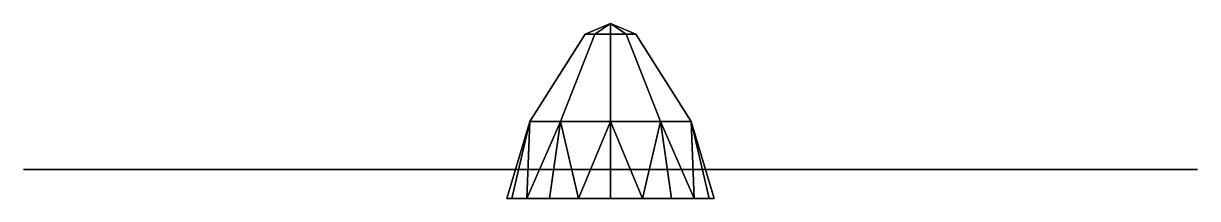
# Model space of a CAD drawing. Extents: x -2.21 to 2.21, y 4.47 to 5.13.
import ezdxf

# ---------------------------------------------------------------- set-up
doc = ezdxf.new("R2010")
doc.units = 0
doc.layers.add('PROPELLER', color=1, linetype='CONTINUOUS')

msp = doc.modelspace()

# ---------------------------------------------------------------- linework, layer by layer
at = {"layer": 'PROPELLER'}
for points in [[(-0.0951, 5.09, -0.0309), (-0.0951, 5.09, 0.0309), (0, 5.13)], [(-0.0951, 5.09, 0.0309), (-0.0588, 5.09, 0.0809), (0, 5.13)], [(-0.0588, 5.09, -0.0809), (-0.0951, 5.09, -0.0309), (0, 5.13)], [(-0.0588, 5.09, 0.0809), (0, 5.09, 0.1), (0, 5.13)], [(0, 5.09, -0.1), (-0.0588, 5.09, -0.0809), (0, 5.13)], [(0, 5.09, 0.1), (0.0588, 5.09, 0.0809), (0, 5.13)], [(0.0588, 5.09, 0.0809), (0.0951, 5.09, 0.0309), (0, 5.13)], [(0.0951, 5.09, 0.0309), (0.0951, 5.09, -0.0309), (0, 5.13)], [(0.0951, 5.09, -0.0309), (0.0588, 5.09, -0.0809), (0, 5.13)], [(0.0588, 5.09, -0.0809), (0, 5.09, -0.1), (0, 5.13)], [(-0.1881, 4.76, -0.2589), (-0.3043, 4.76, -0.0989), (-0.0951, 5.09, -0.0309), (-0.0588, 5.09, -0.0809)], [(-0.3043, 4.76, -0.0989), (-0.3043, 4.76, 0.0989), (-0.0951, 5.09, 0.0309), (-0.0951, 5.09, -0.0309)], [(-0.3043, 4.76, 0.0989), (-0.1881, 4.76, 0.2589), (-0.0588, 5.09, 0.0809), (-0.0951, 5.09, 0.0309)], [(0, 4.76, -0.32), (-0.1881, 4.76, -0.2589), (-0.0588, 5.09, -0.0809), (0, 5.09, -0.1)], [(-0.1881, 4.76, 0.2589), (0, 4.76, 0.32), (0, 5.09, 0.1), (-0.0588, 5.09, 0.0809)], [(0.1881, 4.76, -0.2589), (0, 4.76, -0.32), (0, 5.09, -0.1), (0.0588, 5.09, -0.0809)], [(0, 4.76, 0.32), (0.1881, 4.76, 0.2589), (0.0588, 5.09, 0.0809), (0, 5.09, 0.1)], [(0.3043, 4.76, -0.0989), (0.1881, 4.76, -0.2589), (0.0588, 5.09, -0.0809), (0.0951, 5.09, -0.0309)], [(0.1881, 4.76, 0.2589), (0.3043, 4.76, 0.0989), (0.0951, 5.09, 0.0309), (0.0588, 5.09, 0.0809)], [(0.3043, 4.76, 0.0989), (0.3043, 4.76, -0.0989), (0.0951, 5.09, -0.0309), (0.0951, 5.09, 0.0309)], [(-0.3709, 4.47, -0.1205), (-0.39, 4.47), (-0.3043, 4.76, 0.0989), (-0.3043, 4.76, -0.0989)], [(-0.39, 4.47), (-0.3709, 4.47, 0.1205), (-0.3043, 4.76, 0.0989)], [(-0.3155, 4.47, -0.2292), (-0.3709, 4.47, -0.1205), (-0.3043, 4.76, -0.0989)], [(-0.3709, 4.47, 0.1205), (-0.3155, 4.47, 0.2292), (-0.1881, 4.76, 0.2589), (-0.3043, 4.76, 0.0989)], [(-0.2292, 4.47, -0.3155), (-0.3155, 4.47, -0.2292), (-0.3043, 4.76, -0.0989), (-0.1881, 4.76, -0.2589)], [(-0.3155, 4.47, 0.2292), (-0.2292, 4.47, 0.3155), (-0.1881, 4.76, 0.2589)], [(-0.1205, 4.47, -0.3709), (-0.2292, 4.47, -0.3155), (-0.1881, 4.76, -0.2589)], [(-0.2292, 4.47, 0.3155), (-0.1205, 4.47, 0.3709), (0, 4.76, 0.32), (-0.1881, 4.76, 0.2589)], [(0, 4.47, -0.39), (-0.1205, 4.47, -0.3709), (-0.1881, 4.76, -0.2589), (0, 4.76, -0.32)], [(-0.1205, 4.47, 0.3709), (0, 4.47, 0.39), (0, 4.76, 0.32)], [(0.2292, 4.47, -0.3155), (0.1205, 4.47, -0.3709), (0, 4.76, -0.32), (0.1881, 4.76, -0.2589)], [(0.1205, 4.47, -0.3709), (0, 4.47, -0.39), (0, 4.76, -0.32)], [(0, 4.47, 0.39), (0.1205, 4.47, 0.3709), (0.1881, 4.76, 0.2589), (0, 4.76, 0.32)], [(0.1205, 4.47, 0.3709), (0.2292, 4.47, 0.3155), (0.1881, 4.76, 0.2589)], [(0.3709, 4.47, -0.1205), (0.3155, 4.47, -0.2292), (0.1881, 4.76, -0.2589), (0.3043, 4.76, -0.0989)], [(0.3155, 4.47, -0.2292), (0.2292, 4.47, -0.3155), (0.1881, 4.76, -0.2589)], [(0.2292, 4.47, 0.3155), (0.3155, 4.47, 0.2292), (0.3043, 4.76, 0.0989), (0.1881, 4.76, 0.2589)], [(0.39, 4.47), (0.3709, 4.47, -0.1205), (0.3043, 4.76, -0.0989)], [(0.3155, 4.47, 0.2292), (0.3709, 4.47, 0.1205), (0.3043, 4.76, 0.0989)], [(0.3709, 4.47, 0.1205), (0.39, 4.47), (0.3043, 4.76, -0.0989), (0.3043, 4.76, 0.0989)], [(-2.21, 4.58, -0.06), (-2.21, 4.58), (-2.13, 4.58, 0.06), (-2.13, 4.58, -0.12)], [(-2.13, 4.58, -0.12), (-2.13, 4.58, 0.06), (-1.72, 4.58, 0.1), (-1.67, 4.58, -0.16)], [(-1.67, 4.58, -0.16), (-1.72, 4.58, 0.1), (-1.44, 4.58, 0.11), (-1.34, 4.58, -0.17)], [(-1.34, 4.58, -0.17), (-1.44, 4.58, 0.11), (-1.23, 4.58, 0.11), (-1.23, 4.58, -0.17)], [(-1.23, 4.58, -0.17), (-1.23, 4.58, 0.11), (-0.69, 4.58, 0.11), (-0.69, 4.58, -0.14)], [(-0.69, 4.58, -0.14), (-0.69, 4.58, 0.11), (-0.16, 4.58, 0.06), (-0.16, 4.58, -0.06)], [(-0.16, 4.58, 1.22), (0.12, 4.58, 1.22), (0.12, 4.58, 0.68), (-0.13, 4.58, 0.68)], [(-0.16, 4.58, 1.33), (0.12, 4.58, 1.43), (0.12, 4.58, 1.22), (-0.16, 4.58, 1.22)], [(-0.15, 4.58, 1.66), (0.11, 4.58, 1.71), (0.12, 4.58, 1.43), (-0.16, 4.58, 1.33)], [(-0.11, 4.58, 2.12), (0.07, 4.58, 2.12), (0.11, 4.58, 1.71), (-0.15, 4.58, 1.66)], [(-0.13, 4.58, 0.68), (0.12, 4.58, 0.68), (0.07, 4.58, 0.15), (-0.05, 4.58, 0.15)], [(0.16, 4.58, -1.24), (-0.12, 4.58, -1.24), (-0.12, 4.58, -0.7), (0.13, 4.58, -0.7)], [(0.13, 4.58, -0.7), (-0.12, 4.58, -0.7), (-0.07, 4.58, -0.17), (0.05, 4.58, -0.17)], [(0.15, 4.58, -1.68), (-0.11, 4.58, -1.73), (-0.12, 4.58, -1.45), (0.16, 4.58, -1.35)], [(0.16, 4.58, -1.35), (-0.12, 4.58, -1.45), (-0.12, 4.58, -1.24), (0.16, 4.58, -1.24)], [(-0.05, 4.58, 2.2), (0.01, 4.58, 2.2), (0.07, 4.58, 2.12), (-0.11, 4.58, 2.12)], [(0.11, 4.58, -2.14), (-0.07, 4.58, -2.14), (-0.11, 4.58, -1.73), (0.15, 4.58, -1.68)], [(0.05, 4.58, -2.22), (-0.01, 4.58, -2.22), (-0.07, 4.58, -2.14), (0.11, 4.58, -2.14)], [(0.69, 4.58, 0.12), (0.69, 4.58, -0.13), (0.16, 4.58, -0.08), (0.16, 4.58, 0.04)], [(1.23, 4.58, 0.15), (1.23, 4.58, -0.13), (0.69, 4.58, -0.13), (0.69, 4.58, 0.12)], [(1.34, 4.58, 0.15), (1.44, 4.58, -0.13), (1.23, 4.58, -0.13), (1.23, 4.58, 0.15)], [(1.67, 4.58, 0.14), (1.72, 4.58, -0.12), (1.44, 4.58, -0.13), (1.34, 4.58, 0.15)], [(2.13, 4.58, 0.1), (2.13, 4.58, -0.08), (1.72, 4.58, -0.12), (1.67, 4.58, 0.14)], [(2.21, 4.58, 0.04), (2.21, 4.58, -0.02), (2.13, 4.58, -0.08), (2.13, 4.58, 0.1)]]:
    msp.add_3dface(points, dxfattribs=at)

doc.saveas('drawing.dxf')
